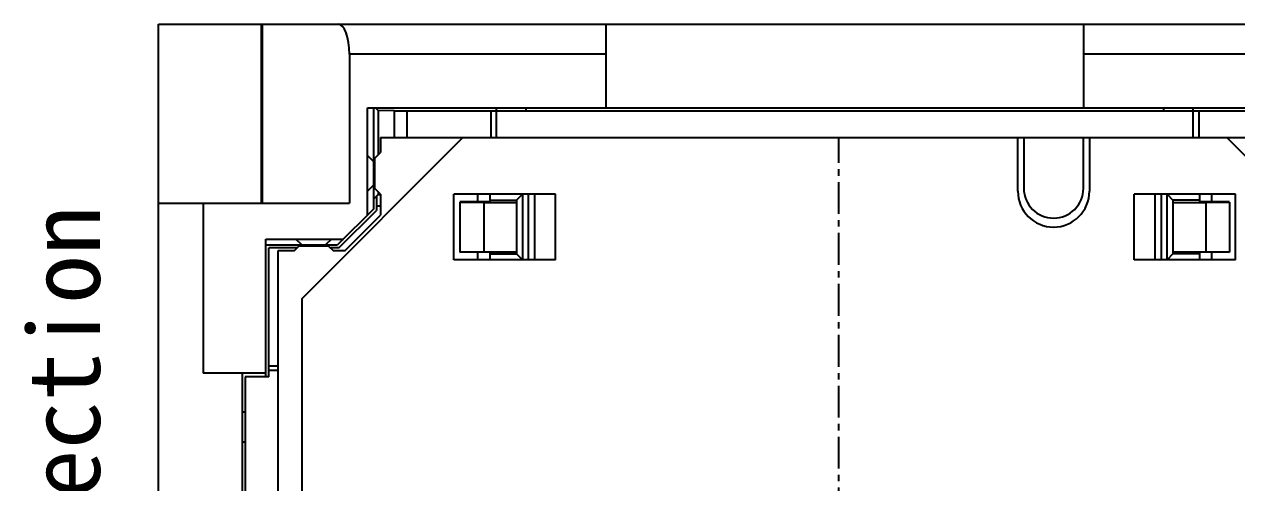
# Model space of a CAD drawing. Header units: millimetres. Extents: x 1647 to 1754, y -277 to -202.
# Drawn here: x 1713.77 to 1734.09, y -234.93 to -227.25 of the extents above; entities that cross this region are included whole.
import ezdxf

# ---------------------------------------------------------------- set-up
doc = ezdxf.new("R2010")
doc.units = ezdxf.units.MM
doc.header["$LTSCALE"] = 30.734
doc.linetypes.add('CENTER', pattern=[0.6, 0.375, -0.075, 0.075, -0.075])
doc.layers.get('0').update_dxf_attribs({"linetype": 'CONTINUOUS'})
doc.styles.add('ROMANS', font='romans.shx')

# ---------------------------------------------------------------- blocks, each defined once
blk = doc.blocks.new('b')
at = {"color": 7, "linetype": 'Continuous'}
for p, q in [((1258.817, -767.658), (1258.817, -744.658)), ((1258.817, -744.658), (1283.317, -744.658)), ((1260.545, -747.658), (1260.545, -744.658)), ((1260.555, -744.658), (1260.555, -747.658)), ((1266.317, -746.058), (1266.317, -744.658)), ((1274.317, -744.658), (1274.317, -746.058)), ((1262.016, -745.158), (1262.016, -747.658)), ((1266.317, -745.158), (1262.016, -745.158)), ((1283.817, -745.158), (1274.317, -745.158)), ((1262.317, -747.858), (1262.317, -746.058)), ((1262.317, -746.058), (1278.317, -746.058)), ((1262.417, -746.058), (1262.417, -747.758)), ((1262.45, -746.058), (1262.496, -746.103)), ((1262.496, -746.103), (1262.496, -746.849)), ((1262.767, -746.109), (1262.496, -746.103)), ((1262.767, -746.108), (1277.867, -746.108)), ((1262.767, -746.109), (1262.767, -746.558)), ((1262.977, -746.108), (1262.977, -746.558)), ((1264.384, -746.108), (1264.384, -746.558)), ((1264.477, -746.058), (1264.477, -746.558)), ((1264.977, -746.108), (1264.977, -746.058)), ((1275.657, -746.058), (1275.657, -746.108)), ((1276.157, -746.558), (1276.157, -746.058)), ((1276.251, -746.108), (1276.251, -746.558)), ((1261.217, -749.258), (1263.917, -746.558)), ((1262.537, -746.558), (1262.537, -746.808)), ((1262.537, -746.558), (1278.097, -746.558)), ((1273.217, -747.458), (1273.217, -746.558)), ((1273.317, -746.558), (1273.317, -747.408)), ((1274.317, -747.408), (1274.317, -746.558)), ((1274.417, -746.558), (1274.417, -747.458)), ((1276.717, -746.558), (1279.217, -749.058)), ((1262.417, -746.958), (1262.317, -746.858)), ((1262.437, -746.908), (1262.537, -746.808)), ((1262.437, -746.908), (1262.437, -747.408)), ((1262.417, -747.358), (1262.317, -747.458)), ((1262.496, -747.513), (1262.417, -747.592)), ((1262.537, -747.508), (1262.437, -747.408)), ((1262.467, -747.542), (1262.467, -747.779)), ((1262.496, -747.467), (1262.496, -747.513)), ((1262.496, -747.513), (1262.537, -747.513)), ((1262.537, -747.508), (1262.537, -747.858)), ((1263.767, -748.608), (1263.767, -747.508)), ((1265.467, -747.508), (1263.767, -747.508)), ((1264.167, -747.636), (1264.167, -747.508)), ((1264.367, -747.508), (1264.367, -747.636)), ((1264.817, -747.608), (1264.917, -747.508)), ((1264.917, -747.508), (1264.917, -748.608)), ((1265.017, -748.608), (1265.017, -747.508)), ((1265.117, -747.508), (1265.117, -748.608)), ((1265.467, -748.608), (1265.467, -747.508)), ((1275.167, -748.608), (1275.167, -747.508)), ((1276.867, -747.508), (1275.167, -747.508)), ((1275.517, -748.608), (1275.517, -747.508)), ((1275.617, -747.508), (1275.617, -748.608)), ((1275.717, -748.608), (1275.717, -747.508)), ((1275.717, -747.508), (1275.817, -747.608)), ((1276.267, -747.636), (1276.267, -747.508)), ((1276.467, -747.636), (1276.467, -747.508)), ((1276.867, -748.608), (1276.867, -747.508)), ((1258.817, -747.658), (1262.016, -747.658)), ((1259.567, -747.658), (1259.567, -750.508)), ((1262.537, -747.708), (1262.467, -747.708)), ((1264.367, -747.636), (1263.867, -747.636)), ((1263.867, -747.638), (1263.867, -748.479)), ((1263.867, -747.638), (1264.267, -747.645)), ((1264.267, -747.645), (1264.267, -748.472)), ((1264.267, -747.645), (1264.817, -747.645)), ((1264.367, -747.608), (1264.817, -747.608)), ((1264.817, -747.608), (1264.817, -748.508)), ((1275.817, -747.608), (1275.817, -748.508)), ((1276.267, -747.608), (1275.817, -747.608)), ((1275.817, -747.645), (1276.367, -747.645)), ((1276.767, -747.636), (1276.267, -747.636)), ((1276.367, -747.645), (1276.767, -747.638)), ((1276.367, -747.645), (1276.367, -748.472)), ((1276.767, -747.638), (1276.767, -748.479)), ((1262.417, -747.758), (1261.817, -748.358)), ((1261.838, -748.408), (1262.467, -747.779)), ((1261.937, -748.458), (1262.537, -747.858)), ((1260.617, -750.568), (1260.617, -748.258)), ((1260.617, -748.258), (1261.917, -748.258)), ((1260.617, -748.358), (1261.817, -748.358)), ((1261.217, -748.358), (1261.117, -748.258)), ((1261.717, -748.258), (1261.617, -748.358)), ((1260.667, -750.568), (1260.667, -748.408)), ((1261.137, -748.408), (1260.667, -748.408)), ((1260.817, -748.458), (1260.817, -755.158)), ((1261.087, -748.458), (1260.817, -748.458)), ((1261.087, -748.458), (1261.167, -748.378)), ((1261.667, -748.378), (1261.167, -748.378)), ((1261.667, -748.378), (1261.747, -748.458)), ((1261.838, -748.408), (1261.697, -748.408)), ((1261.937, -748.458), (1261.747, -748.458)), ((1263.867, -748.479), (1264.267, -748.472)), ((1264.367, -748.48), (1263.867, -748.48)), ((1264.167, -748.608), (1264.167, -748.48)), ((1264.267, -748.472), (1264.817, -748.472)), ((1264.367, -748.48), (1264.367, -748.608)), ((1264.367, -748.508), (1264.817, -748.508)), ((1264.917, -748.608), (1264.817, -748.508)), ((1275.817, -748.508), (1275.717, -748.608)), ((1275.817, -748.472), (1276.367, -748.472)), ((1276.267, -748.508), (1275.817, -748.508)), ((1276.267, -748.608), (1276.267, -748.48)), ((1276.767, -748.48), (1276.267, -748.48)), ((1276.367, -748.472), (1276.767, -748.479)), ((1276.467, -748.608), (1276.467, -748.48)), ((1265.467, -748.608), (1263.767, -748.608)), ((1276.867, -748.608), (1275.167, -748.608)), ((1261.217, -749.258), (1261.217, -763.058)), ((1260.667, -750.382), (1260.817, -750.382)), ((1260.617, -750.508), (1259.567, -750.508)), ((1260.217, -750.508), (1260.217, -755.367)), ((1260.267, -750.568), (1260.267, -755.332)), ((1260.667, -750.568), (1260.267, -750.568)), ((1260.667, -750.458), (1260.817, -750.458)), ((1260.267, -751.158), (1260.217, -751.158)), ((1260.217, -751.658), (1260.267, -751.658))]:
    blk.add_line(p, q, dxfattribs=at)
for centre, radius in [((1273.817, -747.458), 0.6), ((1273.817, -747.408), 0.5)]:
    blk.add_arc(centre, radius, 180, 360, dxfattribs=at)
blk.add_ellipse((1261.827, -745.158), major_axis=(0, 0.5), ratio=0.379791, start_param=-1.570796, end_param=0, dxfattribs=at)
at = {"color": 0, "linetype": 'ByBlock', "insert": (1256.634, -761.586), "char_height": 1.2, "width": 15.76995, "attachment_point": 1, "rotation": 90, "style": 'ROMANS'}
blk.add_mtext('{\\fSimSun|b0|i0|c134|p2;Opening direction}', dxfattribs=at)

msp = doc.modelspace()

# ---------------------------------------------------------------- linework, layer by layer
at = {"color": 1, "linetype": 'CENTER', "ltscale": 0.046281}
msp.add_line((1727.425, -248.348), (1727.425, -229.148), dxfattribs=at)

# ---------------------------------------------------------------- block references
at = {"color": 0, "linetype": 'ByBlock'}
msp.add_blockref('b', (457.207, 517.411), dxfattribs=at)

doc.saveas('drawing.dxf')
